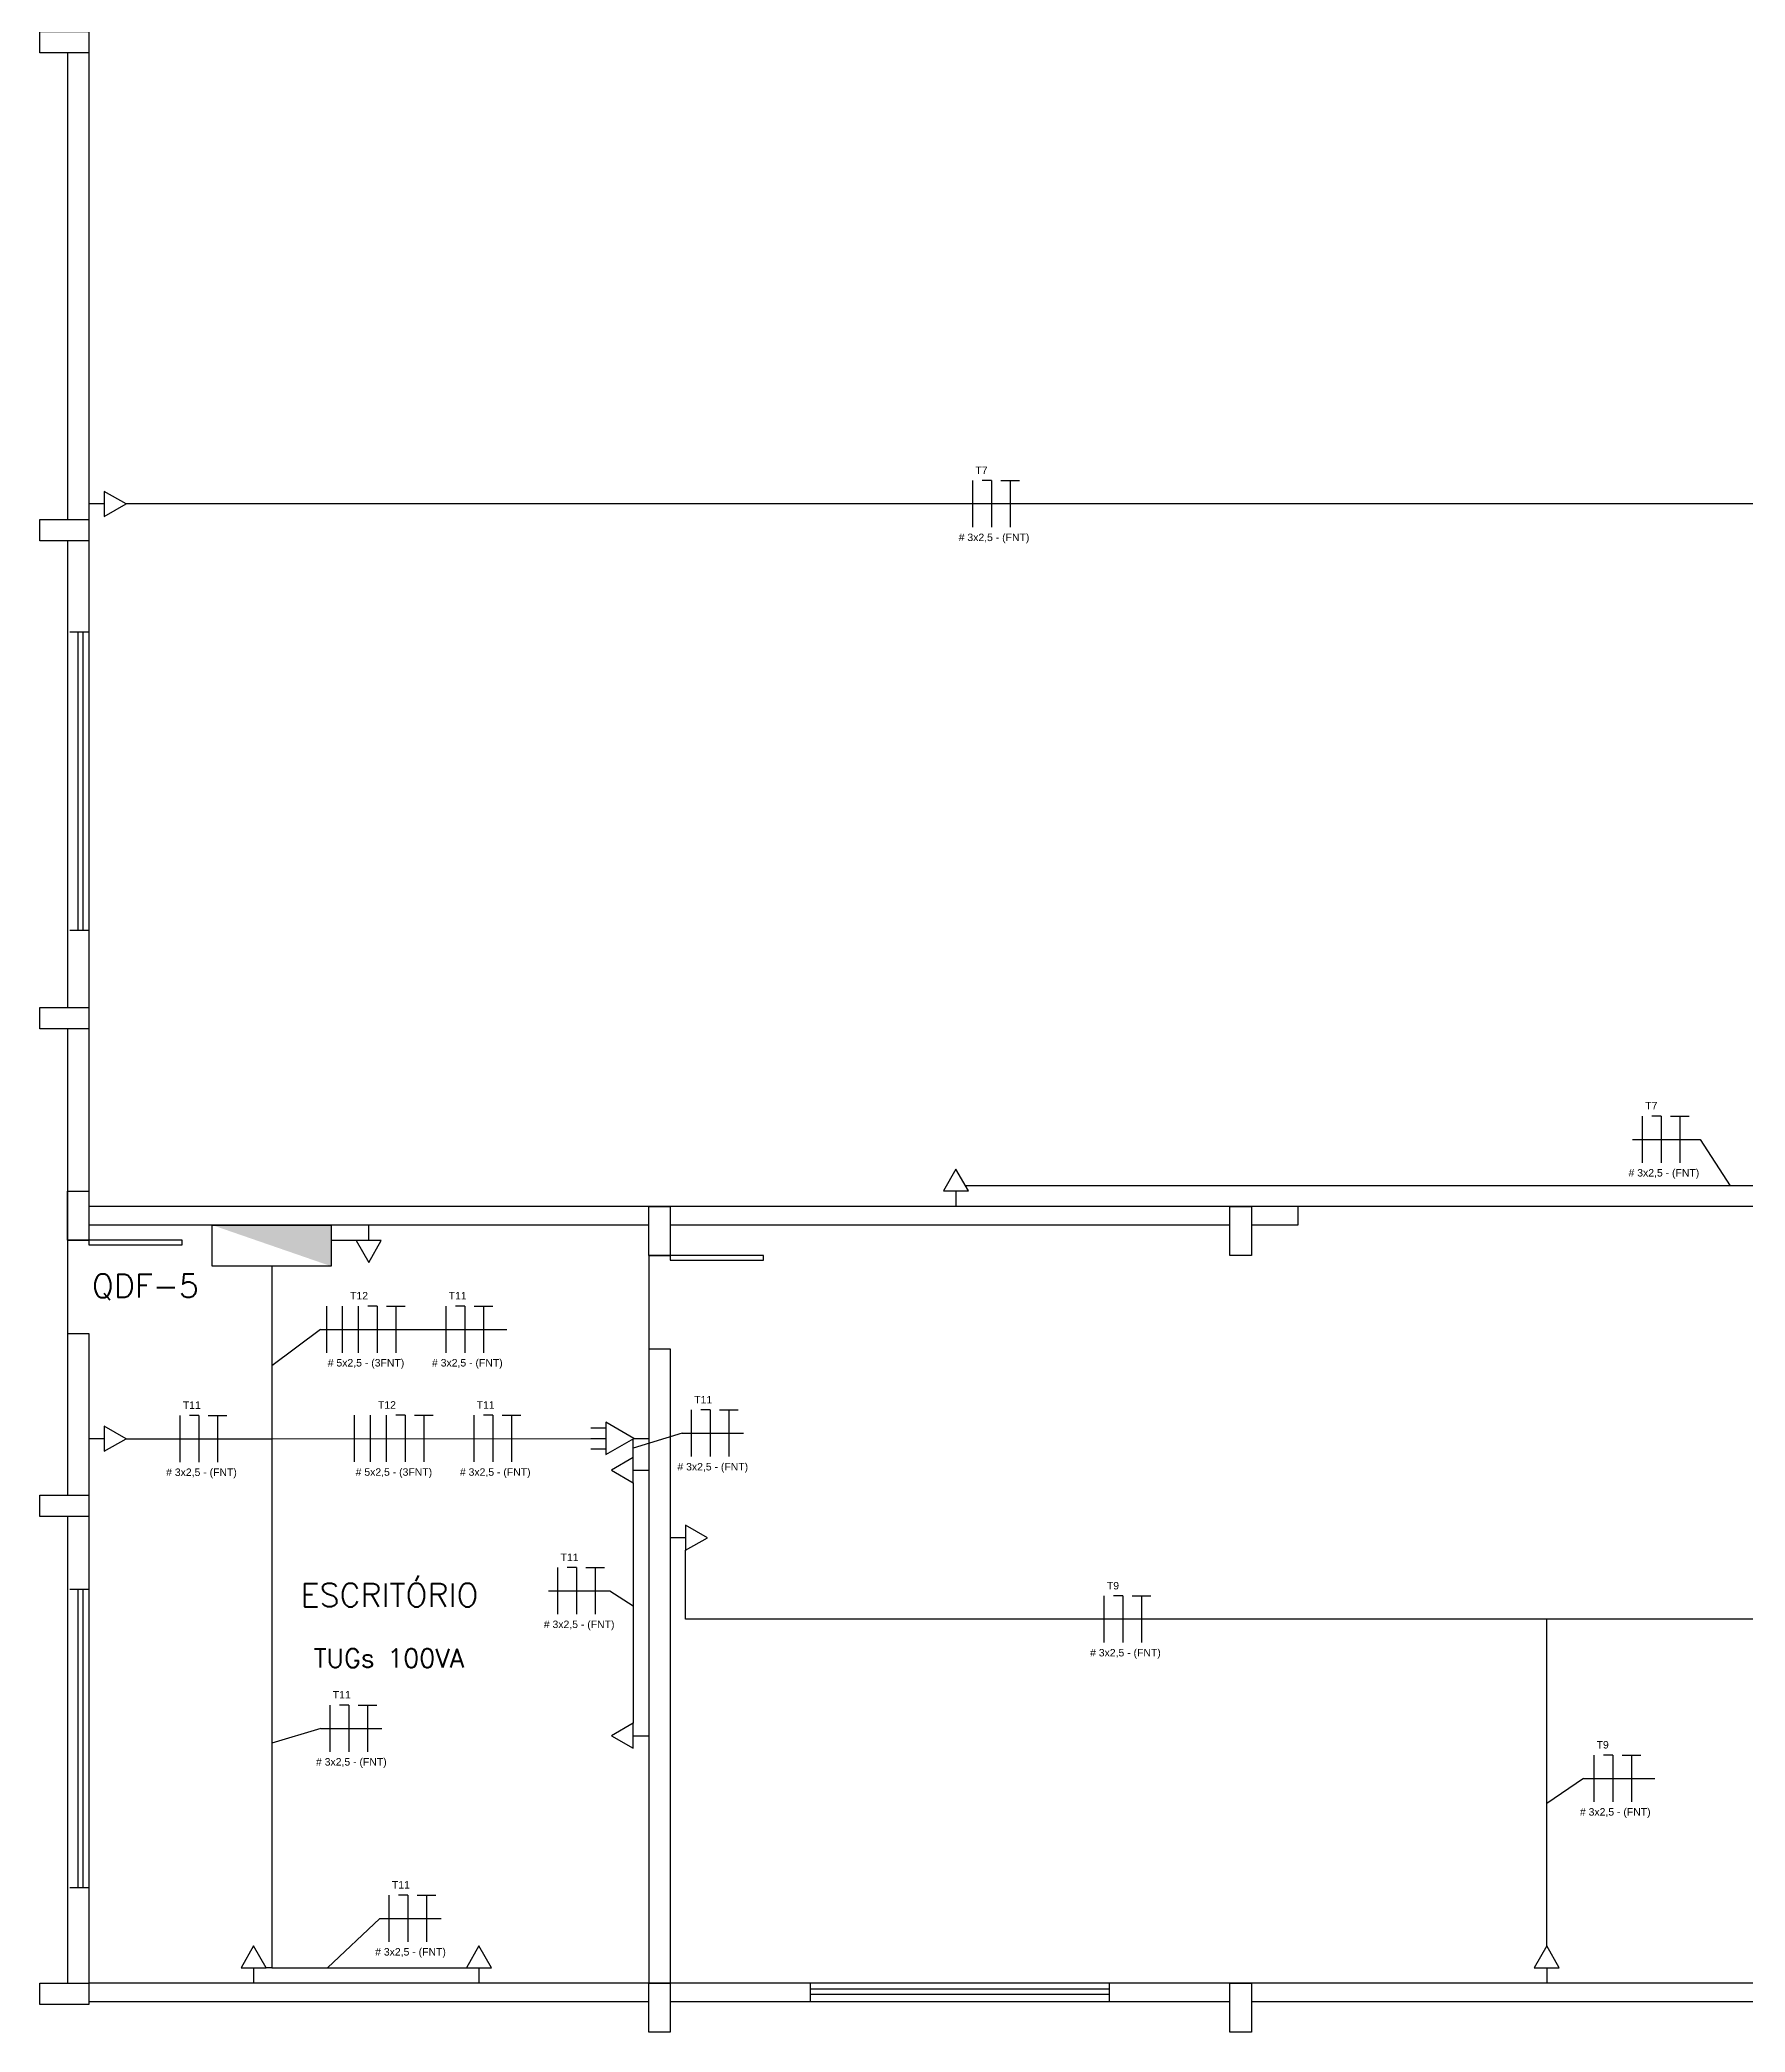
# Model space of a CAD drawing. Extents: x 196 to 330, y 12 to 148.
# Drawn here: x 274.33 to 292.6, y 86.18 to 107.53 of the extents above; entities that cross this region are included whole.
import ezdxf

# ---------------------------------------------------------------- set-up
doc = ezdxf.new("R2010")
doc.units = 0
doc.header["$MEASUREMENT"] = 0
for name, color, linetype in [('_ARQ', 5, 'CONTINUOUS'), ('_ARQ-TEXTO', 4, 'CONTINUOUS'), ('_ELT-Eletroduto', 7, 'CONTINUOUS'), ('_ELT-PONTO', 2, 'CONTINUOUS'), ('_ELT-PONTO-TEXTO', 4, 'CONTINUOUS'), ('ELET_FIAÇÃO', 1, 'CONTINUOUS'), ('ELT_FIAÇÃO_TEXTO', 255, 'CONTINUOUS')]:
    doc.layers.add(name, color=color, linetype=linetype)
doc.styles.add('ARIAL', font='arial.ttf')
doc.styles.add('ROMANS', font='romans')

msp = doc.modelspace()

# ---------------------------------------------------------------- hatches: boundary and pattern name
at = {"layer": '_ELT-PONTO', "linetype": 'Continuous'}
msp.add_hatch(color=256, dxfattribs=at).paths.add_polyline_path([(276.178, 94.825), (277.451, 94.385), (277.451, 94.825)])

# ---------------------------------------------------------------- linework, layer by layer
at = {"layer": '_ARQ', "linetype": 'Continuous'}
for p, q in [((274.854, 131.228), (274.854, 94.665)), ((287.811, 95.025), (287.811, 94.825)), ((274.625, 94.665), (274.854, 94.665)), ((280.854, 94.501), (280.854, 86.701)), ((280.854, 94.501), (281.083, 94.501)), ((274.625, 93.665), (274.854, 93.665)), ((274.854, 93.665), (274.854, 86.701)), ((280.854, 93.501), (281.083, 93.501)), ((281.083, 93.501), (281.083, 86.701))]:
    msp.add_line(p, q, dxfattribs=at)
at = {"layer": '_ARQ'}
for p, q in [((274.625, 107.388), (274.625, 102.388)), ((274.625, 102.159), (274.625, 97.159)), ((274.651, 101.182), (274.854, 101.182)), ((274.736, 101.182), (274.736, 97.985)), ((274.789, 101.182), (274.789, 97.985)), ((274.854, 97.982), (274.651, 97.982)), ((274.625, 96.93), (274.625, 91.93)), ((318.227, 95.025), (274.854, 95.025)), ((280.854, 94.825), (274.854, 94.825)), ((287.083, 94.825), (281.083, 94.825)), ((287.811, 94.825), (287.313, 94.825)), ((274.625, 91.701), (274.625, 86.701)), ((274.651, 90.922), (274.854, 90.922)), ((274.736, 90.922), (274.736, 87.724)), ((274.789, 90.922), (274.789, 87.724)), ((274.854, 87.722), (274.651, 87.722)), ((328.029, 86.701), (274.854, 86.701)), ((282.589, 86.501), (282.589, 86.703)), ((285.789, 86.703), (285.789, 86.501)), ((280.854, 86.501), (274.854, 86.501)), ((287.083, 86.501), (281.083, 86.501)), ((282.589, 86.639), (285.787, 86.639)), ((282.589, 86.585), (285.787, 86.585)), ((293.313, 86.501), (287.313, 86.501))]:
    msp.add_line(p, q, dxfattribs=at)
for points in [[(274.33, 107.618), (274.854, 107.618), (274.854, 107.388), (274.33, 107.388)], [(274.33, 102.388), (274.854, 102.388), (274.854, 102.159), (274.33, 102.159)], [(274.33, 97.159), (274.854, 97.159), (274.854, 96.93), (274.33, 96.93)], [(274.854, 95.189), (274.854, 94.665), (274.625, 94.665), (274.625, 95.189)], [(281.083, 95.025), (281.083, 94.501), (280.854, 94.501), (280.854, 95.025)], [(287.313, 95.025), (287.313, 94.501), (287.083, 94.501), (287.083, 95.025)], [(274.33, 91.93), (274.854, 91.93), (274.854, 91.701), (274.33, 91.701)], [(274.33, 86.701), (274.854, 86.701), (274.854, 86.472), (274.33, 86.472)], [(281.083, 86.701), (281.083, 86.176), (280.854, 86.176), (280.854, 86.701)], [(287.313, 86.701), (287.313, 86.176), (287.083, 86.176), (287.083, 86.701)]]:
    msp.add_lwpolyline(points, close=True, dxfattribs=at)
at = {"layer": '_ARQ', "linetype": 'Continuous'}
for points in [[(275.854, 94.665), (274.854, 94.665), (274.854, 94.615), (275.854, 94.615)], [(282.083, 94.501), (281.083, 94.501), (281.083, 94.451), (282.083, 94.451)]]:
    msp.add_lwpolyline(points, close=True, dxfattribs=at)
at = {"layer": '_ELT-Eletroduto', "linetype": 'Continuous'}
for p, q in [((293.178, 102.554), (275.253, 102.554)), ((298.25, 95.245), (284.249, 95.245)), ((277.72, 94.659), (277.451, 94.659)), ((276.815, 94.385), (276.815, 86.867)), ((275.253, 92.535), (276.815, 92.535)), ((276.815, 92.535), (280.235, 92.54)), ((280.688, 92.333), (280.688, 92.536)), ((280.688, 92.064), (280.688, 89.487)), ((281.25, 90.601), (281.25, 91.341)), ((298.248, 90.601), (281.25, 90.601)), ((290.477, 87.1), (290.477, 90.601)), ((276.815, 86.867), (276.756, 86.867)), ((276.815, 86.867), (278.9, 86.867))]:
    msp.add_line(p, q, dxfattribs=at)
at = {"layer": '_ELT-PONTO'}
for p, q in [((275.02, 102.554), (274.854, 102.554)), ((275.253, 102.554), (275.02, 102.689)), ((275.02, 102.689), (275.02, 102.42)), ((275.02, 102.42), (275.253, 102.554)), ((284.146, 95.424), (284.012, 95.191)), ((284.281, 95.191), (284.146, 95.424)), ((284.012, 95.191), (284.281, 95.191)), ((284.146, 95.191), (284.146, 95.025)), ((277.854, 94.659), (277.854, 94.825)), ((277.72, 94.659), (277.854, 94.426)), ((277.989, 94.659), (277.72, 94.659)), ((277.854, 94.426), (277.989, 94.659)), ((275.253, 92.535), (275.02, 92.67)), ((275.02, 92.67), (275.02, 92.401)), ((275.02, 92.535), (274.854, 92.535)), ((275.02, 92.401), (275.253, 92.535)), ((280.235, 92.651), (280.396, 92.651)), ((280.235, 92.54), (280.396, 92.54)), ((280.694, 92.54), (280.854, 92.54)), ((280.235, 92.428), (280.396, 92.428)), ((280.688, 92.333), (280.455, 92.199)), ((280.688, 92.064), (280.688, 92.333)), ((280.455, 92.199), (280.688, 92.064)), ((280.688, 92.199), (280.854, 92.199)), ((281.483, 91.475), (281.25, 91.61)), ((281.25, 91.61), (281.25, 91.341)), ((281.25, 91.475), (281.083, 91.475)), ((281.25, 91.341), (281.483, 91.475)), ((280.688, 89.487), (280.455, 89.353)), ((280.688, 89.218), (280.688, 89.487)), ((280.455, 89.353), (280.688, 89.218)), ((280.688, 89.353), (280.854, 89.353)), ((276.621, 87.1), (276.487, 86.867)), ((276.756, 86.867), (276.621, 87.1)), ((279.035, 87.1), (278.9, 86.867)), ((279.169, 86.867), (279.035, 87.1)), ((290.477, 87.1), (290.343, 86.867)), ((290.612, 86.867), (290.477, 87.1)), ((276.487, 86.867), (276.756, 86.867)), ((276.621, 86.867), (276.621, 86.701)), ((278.9, 86.867), (279.169, 86.867)), ((279.035, 86.867), (279.035, 86.701)), ((290.343, 86.867), (290.612, 86.867)), ((290.477, 86.867), (290.477, 86.701))]:
    msp.add_line(p, q, dxfattribs=at)
at = {"layer": '_ELT-PONTO', "linetype": 'Continuous'}
msp.add_lwpolyline([(277.451, 94.825), (277.451, 94.385), (276.178, 94.385), (276.178, 94.825)], close=True, dxfattribs=at)
at = {"layer": '_ELT-PONTO'}
msp.add_lwpolyline([(280.694, 92.54), (280.396, 92.712), (280.396, 92.367)], close=True, dxfattribs=at)
at = {"layer": 'ELET_FIAÇÃO', "linetype": 'Continuous'}
for p, q in [((284.327, 102.304), (284.327, 102.804)), ((284.527, 102.804), (284.427, 102.804)), ((284.527, 102.804), (284.527, 102.304)), ((284.627, 102.804), (284.827, 102.804)), ((284.727, 102.804), (284.727, 102.304)), ((291.505, 95.494), (291.505, 95.994)), ((291.705, 95.994), (291.605, 95.994)), ((291.705, 95.994), (291.705, 95.494)), ((291.805, 95.994), (292.005, 95.994)), ((291.905, 95.994), (291.905, 95.494)), ((277.404, 93.458), (277.404, 93.958)), ((277.574, 93.458), (277.574, 93.958)), ((277.744, 93.458), (277.744, 93.958)), ((277.944, 93.958), (277.844, 93.958)), ((277.944, 93.958), (277.944, 93.458)), ((278.044, 93.958), (278.244, 93.958)), ((278.144, 93.958), (278.144, 93.458)), ((278.683, 93.458), (278.683, 93.958)), ((278.883, 93.958), (278.783, 93.958)), ((278.883, 93.958), (278.883, 93.458)), ((278.983, 93.958), (279.183, 93.958)), ((279.083, 93.958), (279.083, 93.458)), ((275.834, 92.285), (275.834, 92.785)), ((276.034, 92.785), (275.934, 92.785)), ((276.034, 92.785), (276.034, 92.285)), ((276.134, 92.785), (276.334, 92.785)), ((276.234, 92.785), (276.234, 92.285)), ((277.703, 92.288), (277.703, 92.788)), ((277.873, 92.288), (277.873, 92.788)), ((278.044, 92.288), (278.044, 92.788)), ((278.244, 92.788), (278.144, 92.788)), ((278.244, 92.788), (278.244, 92.288)), ((278.344, 92.788), (278.544, 92.788)), ((278.444, 92.788), (278.444, 92.288)), ((278.983, 92.288), (278.983, 92.788)), ((279.183, 92.788), (279.083, 92.788)), ((279.183, 92.788), (279.183, 92.288)), ((279.283, 92.788), (279.483, 92.788)), ((279.383, 92.788), (279.383, 92.288)), ((281.314, 92.344), (281.314, 92.844)), ((281.514, 92.844), (281.414, 92.844)), ((281.514, 92.844), (281.514, 92.344)), ((281.614, 92.844), (281.814, 92.844)), ((281.714, 92.844), (281.714, 92.344)), ((279.882, 90.655), (279.882, 91.155)), ((280.082, 91.155), (279.982, 91.155)), ((280.082, 91.155), (280.082, 90.655)), ((280.182, 91.155), (280.382, 91.155)), ((280.282, 91.155), (280.282, 90.655)), ((285.735, 90.351), (285.735, 90.851)), ((285.935, 90.851), (285.835, 90.851)), ((285.935, 90.851), (285.935, 90.351)), ((286.035, 90.851), (286.235, 90.851)), ((286.135, 90.851), (286.135, 90.351)), ((277.44, 89.181), (277.44, 89.681)), ((277.64, 89.681), (277.54, 89.681)), ((277.64, 89.681), (277.64, 89.181)), ((277.74, 89.681), (277.94, 89.681)), ((277.84, 89.681), (277.84, 89.181)), ((290.984, 88.645), (290.984, 89.145)), ((291.184, 89.145), (291.084, 89.145)), ((291.184, 89.145), (291.184, 88.645)), ((291.284, 89.145), (291.484, 89.145)), ((291.384, 89.145), (291.384, 88.645)), ((278.074, 87.145), (278.074, 87.645)), ((278.274, 87.645), (278.174, 87.645)), ((278.274, 87.645), (278.274, 87.145)), ((278.374, 87.645), (278.574, 87.645)), ((278.474, 87.645), (278.474, 87.145))]:
    msp.add_line(p, q, dxfattribs=at)
at = {"layer": 'ELT_FIAÇÃO_TEXTO', "linetype": 'Continuous'}
for p, q in [((292.123, 95.744), (292.443, 95.245)), ((277.336, 93.708), (276.815, 93.318)), ((281.213, 92.594), (280.688, 92.435)), ((280.437, 90.905), (280.688, 90.746)), ((277.34, 89.431), (276.815, 89.272)), ((290.87, 88.895), (290.477, 88.628)), ((277.973, 87.395), (277.411, 86.867))]:
    msp.add_line(p, q, dxfattribs=at)
at = {"layer": 'ELT_FIAÇÃO_TEXTO', "color": 7, "linetype": 'Continuous'}
for points in [[(291.397, 95.744), (292.123, 95.744)], [(277.336, 93.708), (279.334, 93.708)], [(281.213, 92.594), (281.869, 92.594)], [(279.781, 90.905), (280.437, 90.905)], [(277.34, 89.431), (277.996, 89.431)], [(290.87, 88.895), (291.635, 88.895)], [(277.973, 87.395), (278.629, 87.395)]]:
    msp.add_lwpolyline(points, dxfattribs=at)

# ---------------------------------------------------------------- texts
at = {"layer": '_ARQ-TEXTO', "style": 'ROMANS'}
for s, p in [('QDF-5', (274.888, 94.049)), ('ESCRITÓRIO', (277.123, 90.736))]:
    msp.add_text(s, height=0.25, dxfattribs=at).set_placement(p)
at = {"layer": '_ELT-PONTO-TEXTO', "linetype": 'Continuous', "insert": (277.264, 90.284), "char_height": 0.2, "attachment_point": 1, "style": 'ARIAL'}
msp.add_mtext_dynamic_manual_height_columns('{\\Fromans|c0;TUGs 100VA}', width=1.83898, gutter_width=12.5, heights=[0], dxfattribs=at)
at = {"layer": 'ELT_FIAÇÃO_TEXTO', "linetype": 'Continuous', "char_height": 0.08, "attachment_point": 1, "style": 'ARIAL'}
for s, width, insert in [('T7', 0.13359, (284.355, 102.955)), ('# 3x2,5 - (FNT)', 0.84197, (284.176, 102.236)), ('T7', 0.13359, (291.533, 96.145)), ('# 3x2,5 - (FNT)', 0.84197, (291.354, 95.426)), ('T12', 0.13359, (277.654, 94.109)), ('T11', 0.13359, (278.711, 94.109)), ('# 5x2,5 - (3FNT)', 0.84197, (277.415, 93.39)), ('# 3x2,5 - (FNT)', 0.84197, (278.532, 93.39)), ('T11', 0.13359, (275.862, 92.936)), ('T12', 0.13359, (277.953, 92.938)), ('T11', 0.13359, (279.011, 92.938)), ('T11', 0.13359, (281.342, 92.994)), ('# 3x2,5 - (FNT)', 0.84197, (281.162, 92.276)), ('# 3x2,5 - (FNT)', 0.84197, (275.683, 92.217)), ('# 5x2,5 - (3FNT)', 0.84197, (277.714, 92.219)), ('# 3x2,5 - (FNT)', 0.84197, (278.831, 92.219)), ('T11', 0.13359, (279.91, 91.305)), ('T9', 0.13359, (285.764, 91.001)), ('# 3x2,5 - (FNT)', 0.84197, (279.73, 90.587)), ('# 3x2,5 - (FNT)', 0.84197, (285.584, 90.283)), ('T11', 0.13359, (277.469, 89.832)), ('T9', 0.13359, (291.012, 89.296)), ('# 3x2,5 - (FNT)', 0.84197, (277.289, 89.113)), ('# 3x2,5 - (FNT)', 0.84197, (290.833, 88.577)), ('T11', 0.13359, (278.102, 87.795)), ('# 3x2,5 - (FNT)', 0.84197, (277.923, 87.077))]:
    msp.add_mtext_dynamic_manual_height_columns(s, width=width, gutter_width=12.5, heights=[0.111], dxfattribs=dict(at, insert=insert))

doc.saveas('drawing.dxf')
